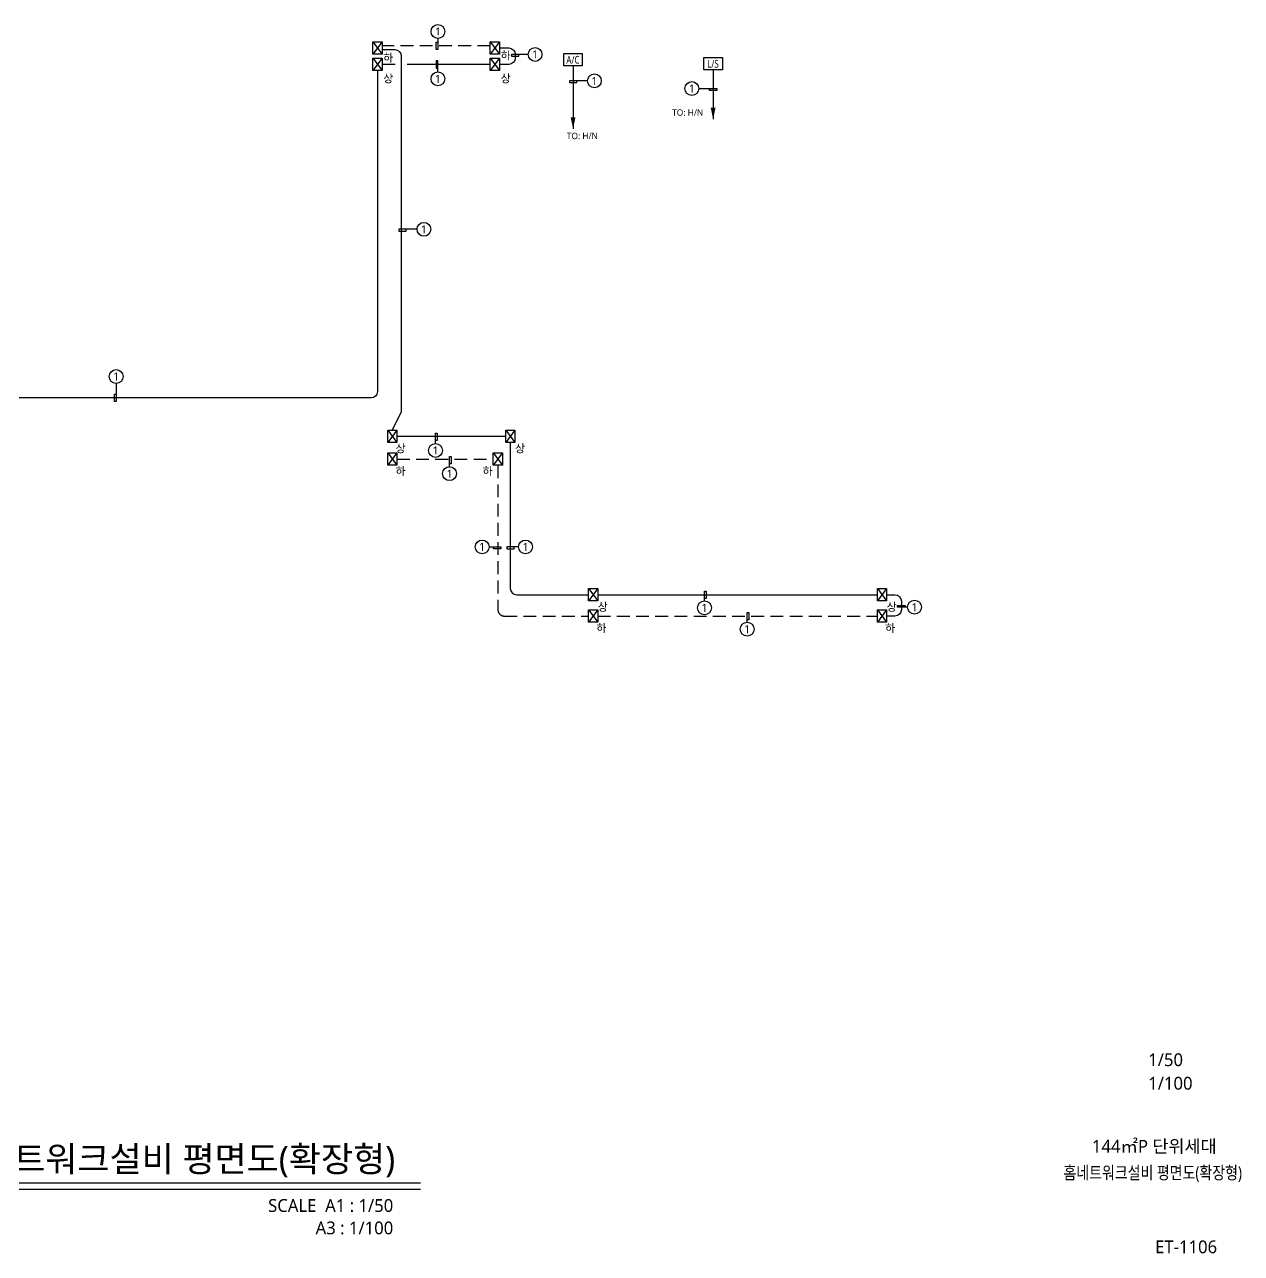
# Model space of a CAD drawing. Header units: millimetres. Extents: x 8480 to 294185, y -114350 to -87474.
# Drawn here: x 233170 to 252185, y -113622 to -94431 of the extents above; entities that cross this region are included whole.
import ezdxf
from ezdxf.enums import TextEntityAlignment as Align

# ---------------------------------------------------------------- set-up
doc = ezdxf.new("R2010")
doc.units = ezdxf.units.MM
doc.header["$LTSCALE"] = 50
doc.linetypes.add('H', pattern=[6, 4, -2])
for name, color, linetype in [('e-wire', 4, 'Continuous'), ('e-wire3s', 4, 'H'), ('R', 6, 'Continuous'), ('SYM', 3, 'Continuous'), ('TEX', 3, 'Continuous'), ('TEXT', 2, 'Continuous'), ('title', 2, 'Continuous'), ('지시선', 1, 'Continuous'), ('천정', 4, 'Continuous')]:
    doc.layers.add(name, color=color, linetype=linetype)
doc.styles.add('mg', font='malgun.ttf')

# ---------------------------------------------------------------- blocks, each defined once
blk = doc.blocks.new('하향식 피난구 자석감지기')
at = {"layer": 'SYM', "color": 2, "elevation": -6.750741089366483e-07}
blk.add_lwpolyline([(-331372.3284605891, 105245.3959296115), (-331083.7189115224, 105245.3959296115), (-331083.7189115224, 105054.6040703885), (-331372.3284605891, 105054.6040703885)], close=True, dxfattribs=at)
at = {"layer": 'SYM', "color": 1, "style": 'mg', "width": 0.8}
blk.add_text('L/S', height=120.1607643991567, dxfattribs=at).set_placement((-331230, 105150), align=Align.MIDDLE_CENTER)
blk = doc.blocks.new('50AR')
at = {"layer": '천정', "linetype": 'Continuous'}
blk.add_lwpolyline([(0, 0, 75, 0, 0), (180.2009621336838, 0, 0, 0, 0)], format="xyseb", dxfattribs=at)
blk = doc.blocks.new('A$C5b1b9f38')
at = {"layer": '천정', "linetype": 'Continuous', "xscale": -1}
blk.add_blockref('50AR', (180.2009621337056, 0), dxfattribs=at)
blk = doc.blocks.new('A$C49EC5F35')
at = {"layer": 'SYM', "color": 1, "elevation": 2.135219351799583e-09}
blk.add_lwpolyline([(144.0001487655099, 192.0000549711258), (0.0001487655099481344, 192.0000549711258), (0.0001487655099481344, 5.497112579178065e-05), (144.0001487655099, 5.497112579178065e-05)], close=True, dxfattribs=at)
at = {"layer": 'SYM', "color": 1}
for points in [[(0.0001487655099481344, 192.0000549711258), (144.0001487655099, 5.497112579178065e-05)], [(144.0001487655099, 192.0000549711258), (0.0001487655099481344, 5.497112579178065e-05)]]:
    blk.add_lwpolyline(points, dxfattribs=at)
blk = doc.blocks.new('A$Cccbf2acf')
at = {"layer": 'SYM', "color": 4, "ltscale": 3}
blk.add_blockref('A$C49EC5F35', (-144.0001487655099, -192.0000549711258), dxfattribs=at)
blk = doc.blocks.new('에어컨 실외기')
at = {"layer": 'SYM', "color": 2, "elevation": -6.750741089366483e-07}
blk.add_lwpolyline([(-332052.3284605891, 105245.3959296115), (-331763.7189115224, 105245.3959296115), (-331763.7189115224, 105054.6040703885), (-332052.3284605891, 105054.6040703885)], close=True, dxfattribs=at)
at = {"layer": 'SYM', "color": 1, "style": 'mg', "width": 0.8}
blk.add_text('A/C', height=120.1607643991567, dxfattribs=at).set_placement((-331910, 105150), align=Align.MIDDLE_CENTER)

msp = doc.modelspace()

# ---------------------------------------------------------------- linework, layer by layer
at = {"layer": 'e-wire'}
for p, q in [((238961.6149414876, -95053.74965472764, 2.135219351799583e-09), (238756.2064021766, -95053.74965472819, 2.135219351799583e-09)), ((240447.2064021803, -95053.74965472342, 2.135219351799583e-09), (239147.9576341291, -95053.74965472711, 2.135219351799583e-09)), ((243929.8529367179, -95138.16381175173), (243929.8529367179, -95909.01068088475)), ((238988.7064018115, -100860.7496547348, 2.135219351799583e-09), (240688.7064018114, -100860.7496547231, 2.135219351799583e-09)), ((242126.2064018277, -103335.7496547348, 2.135219351799583e-09), (246496.2064018277, -103335.7496547348, 2.135219351799583e-09))]:
    msp.add_line(p, q, dxfattribs=at)
at = {"layer": 'e-wire', "elevation": 2.135219351799583e-09}
for points in [[(240591.2064021803, -94795.36322544175), (240736.9350131927, -94795.36322544175, -0.4142135623730951), (240836.9350131927, -94895.36322544175), (240836.9350131927, -94953.74965472342, -0.414213562373095), (240736.9350131927, -95053.74965472342), (240591.2064021803, -95053.74965472342)], [(240760.7064018114, -100956.7496547231), (240760.7064018114, -103235.7496547348, 0.414213562373095), (240860.7064018114, -103335.7496547348), (241982.2064018277, -103335.7496547348)]]:
    msp.add_lwpolyline(points, format="xyb", dxfattribs=at)
at = {"layer": 'e-wire'}
for points in [[(238916.7064018115, -100764.7496547348), (239057.9879093438, -100477.0363886303, 0.06480744543775321), (239061.3198660854, -100451.4377673276), (239061.3198660854, -94925.70563130587, 0.414213562373095), (238961.3198660854, -94825.70563130587), (238756.2064021766, -94825.70563130587)], [(238684.2064021766, -95149.74965472819), (238684.2064021766, -100161.5414040328, -0.4142135623730951), (238584.2064021766, -100261.5414040328), (227535.6367315389, -100261.5414040328, 0.4142135623730951), (227435.6367315389, -100361.5414040328), (227435.6367315389, -101088.2627811626, -0.414213562373095), (227335.6367315389, -101188.2627811626), (227191.2064017699, -101188.2627811626)], [(246640.2064018277, -103335.7496547232), (246771.3689233861, -103335.7496547232, -0.4142135623730951), (246871.3689233861, -103435.7496547232), (246871.3689233861, -103568.5921436632, -0.414213562373095), (246771.3689233861, -103668.5921436632), (246640.2064018277, -103668.5921436632)]]:
    msp.add_lwpolyline(points, format="xyb", dxfattribs=at)
msp.add_lwpolyline([(241741.2064018275, -95075.50153920459), (241741.2064018275, -96058.46444880043)], dxfattribs=at)
at = {"layer": 'e-wire3s'}
for p, q in [((240447.2064021803, -94763.75328440827, 2.135219351799583e-09), (238756.2064021766, -94763.75328441305, 2.135219351799583e-09)), ((238988.7064018115, -101217.4298102812, 2.135219351799583e-09), (240495.1155980937, -101217.4298102708, 2.135219351799583e-09)), ((242126.2064018277, -103668.5921436748, 2.135219351799583e-09), (246496.2064018277, -103668.5921436748, 2.135219351799583e-09))]:
    msp.add_line(p, q, dxfattribs=at)
at = {"layer": 'e-wire3s', "elevation": 2.135219351799583e-09}
msp.add_lwpolyline([(240567.1155980937, -101313.4298102695), (240567.1155980937, -103568.5921436748, 0.414213562373095), (240667.1155980937, -103668.5921436748), (241982.2064018277, -103668.5921436748)], format="xyb", dxfattribs=at)
at = {"layer": 'R', "color": 3}
msp.add_line((226437.2606219031, -112520.2396528752), (239357.8212397337, -112520.2396529646), dxfattribs=at)
at = {"layer": 'R'}
msp.add_line((226437.2606219031, -112620.2396528752), (239357.8212397337, -112620.2396529646), dxfattribs=at)
at = {"layer": '지시선'}
for points, elevation in [([(239629.4453653237, -94646.70188037059), (239629.4453653237, -94822.05742111927), (239601.7064021784, -94822.05742111927), (239601.7064021784, -94705.44914770205), (239629.4453653237, -94705.44914770205)], 2.135219351799583e-09), ([(239629.4453653237, -95170.80105876588), (239629.4453653237, -94995.4455180172), (239601.7064021784, -94995.4455180172), (239601.7064021784, -95112.05379143442), (239629.4453653237, -95112.05379143442)], 2.135219351799583e-09), ([(241039.0702572612, -94896.81747693729), (240778.6308764841, -94896.81747693729), (240778.6308764841, -94924.55644008258), (240895.2391499013, -94924.55644008258), (240895.2391499013, -94896.81747693729)], 2.135219351799583e-09), ([(239590.8829617104, -100973.4277762033), (239590.8829617104, -100812.0387253132), (239618.6219248557, -100812.0387253132), (239618.6219248557, -100928.6469987304), (239590.8829617104, -100928.6469987304)], 2.135219351799583e-09), ([(239810.9674386661, -101336.1685976106), (239810.9674386661, -101174.7795467205), (239838.7064018114, -101174.7795467205), (239838.7064018114, -101291.3878201377), (239810.9674386661, -101291.3878201377)], 2.135219351799583e-09), ([(240428.4199416051, -102588.5106915836), (240614.0337096853, -102588.5106915836), (240614.0337096853, -102616.2496547289), (240497.4254362681, -102616.2496547289), (240497.4254362681, -102588.5106915836)], 2.135219334675753e-09), ([(240889.8556235963, -102588.5106915836), (240704.2418555161, -102588.5106915836), (240704.2418555161, -102616.2496547289), (240820.8501289333, -102616.2496547289), (240820.8501289333, -102588.5106915836)], 2.135219334675753e-09), ([(243794.3356671985, -103432.219206467), (243794.3356671985, -103277.4455180262), (243822.0746303438, -103277.4455180262), (243822.0746303438, -103394.0537914434), (243794.3356671985, -103394.0537914434)], 2.135219351799583e-09), ([(244462.2765116714, -103765.061695407), (244462.2765116714, -103610.2880069662), (244490.0154748167, -103610.2880069662), (244490.0154748167, -103726.8962803834), (244462.2765116714, -103726.8962803834)], 2.135219351799583e-09)]:
    msp.add_lwpolyline(points, dxfattribs=dict(at, elevation=elevation))
for points in [[(241966.7165179354, -95309.94417087325), (241682.9022651188, -95309.94417087325), (241682.9022651188, -95337.68313401855), (241799.5105385361, -95337.68313401855), (241799.5105385361, -95309.94417087325)], [(243704.3428206099, -95430.10697928265), (243988.1570734265, -95430.10697928265), (243988.1570734265, -95457.84594242794), (243871.5488000093, -95457.84594242794), (243871.5488000093, -95430.10697928265)], [(239302.6969622386, -97627.90656623276), (239018.882709422, -97627.90656623276), (239018.882709422, -97655.64552937806), (239135.4909828392, -97655.64552937806), (239135.4909828392, -97627.90656623276)], [(234601.4453651184, -100036.0312879248), (234601.4453651184, -100319.8455407414), (234573.7064019731, -100319.8455407414), (234573.7064019731, -100203.2372673242), (234601.4453651184, -100203.2372673242)], [(246967.8384751183, -103529.9098623385), (246813.0647866775, -103529.9098623385), (246813.0647866775, -103502.1708991932), (246929.6730600947, -103502.1708991932), (246929.6730600947, -103529.9098623385)]]:
    msp.add_lwpolyline(points, dxfattribs=at)
for centre in [(239629.4453653237, -94538.70188037059, 2.135219351799583e-09), (241147.0702572611, -94896.81747693729, 2.135219351799583e-09), (239629.4453653237, -95278.80105876588, 2.135219351799583e-09), (242074.7165179354, -95309.94417087325), (243596.3428206099, -95430.10697928265), (239410.6969622386, -97627.90656623276), (234601.4453651184, -99928.0312879248), (239590.8829617104, -101081.4277762033, 2.135219351799583e-09), (239810.9674386661, -101444.1685976106, 2.135219351799583e-09), (240320.4199416051, -102588.5106915836, 2.135219334675753e-09), (240997.8556235963, -102588.5106915836, 2.135219334675753e-09), (243794.3356671985, -103540.219206467, 2.135219351799583e-09), (247075.8384751183, -103529.9098623385), (244462.2765116714, -103873.061695407, 2.135219351799583e-09)]:
    msp.add_circle(centre, 108, dxfattribs=at)

# ---------------------------------------------------------------- block references
at = {"layer": 'SYM', "color": 4, "xscale": -1}
for p in [(238612.2064021766, -94699.36322544652), (240447.2064021803, -94699.36322544175), (238612.2064021766, -94957.74965472819), (240447.2064021803, -94957.74965472342), (238844.7064018115, -100764.7496547348), (240688.7064018114, -100764.7496547231), (238844.7064018115, -101121.4298102812), (240495.1155980937, -101121.4298102695), (241982.2064018277, -103239.7496547348), (246496.2064018277, -103239.7496547232), (241982.2064018277, -103572.5921436748), (246496.2064018277, -103572.5921436632)]:
    msp.add_blockref('A$Cccbf2acf', p, dxfattribs=at)
at = {"layer": 'SYM', "color": 4}
for name, p in [('에어컨 실외기', (573649.2300878831, -200130.1056095931, 6.750741089366483e-07)), ('하향식 피난구 자석감지기', (575157.8766227736, -200192.7678821402, 6.750741089366483e-07))]:
    msp.add_blockref(name, p, dxfattribs=at)
at = {"layer": '천정', "linetype": 'H', "rotation": 89.99999999999997}
msp.add_blockref('A$C5b1b9f38', (243929.8529367179, -95909.01068088478), dxfattribs=at)
at = {"layer": '천정', "linetype": 'H', "xscale": -1, "rotation": 270}
msp.add_blockref('A$C5b1b9f38', (241741.2064018275, -96058.46444880046), dxfattribs=at)

# ---------------------------------------------------------------- texts
at = {"layer": 'TEX', "style": 'mg'}
for s, p in [('1', (239629.4453653237, -94538.70188037053, 2.135219351799583e-09)), ('하', (238853.4416289856, -94947.90684065086, 2.135219351799583e-09)), ('하', (240688.4416289893, -94912.15406770117, 2.135219351799583e-09)), ('1', (241147.0702572611, -94896.81747693734, 2.135219351799583e-09)), ('상', (238853.4416289856, -95268.83422325234, 2.135219351799583e-09)), ('1', (239629.4453653237, -95278.80105876594, 2.135219351799583e-09)), ('상', (240688.4416289893, -95268.83422324757, 2.135219351799583e-09)), ('1', (242074.7165179354, -95309.94417087319)), ('1', (243596.3428206099, -95430.10697928259)), ('1', (239410.6969622386, -97627.9065662327)), ('1', (234601.4453651184, -99928.03128792474)), ('상', (239046.3655717047, -101046.7440209838, 2.135219351799583e-09)), ('1', (239590.8829617104, -101081.4277762033, 2.135219351799583e-09)), ('상', (240911.9676928036, -101046.7440209838, 2.135219351799583e-09)), ('하', (239046.3655717047, -101403.4241765302, 2.135219351799583e-09)), ('하', (240406.4492517095, -101403.4241765302, 2.135219351799583e-09)), ('1', (239810.9674386661, -101444.1685976106, 2.135219351799583e-09)), ('1', (240320.4199416051, -102588.5106915836, 2.135219334675753e-09)), ('1', (240997.8556235963, -102588.5106915836, 2.135219334675753e-09)), ('상', (242205.4676928198, -103521.7440209955, 2.135219351799583e-09)), ('1', (243794.3356671985, -103540.219206467, 2.135219351799583e-09)), ('상', (246719.4676928198, -103521.7440209839, 2.135219351799583e-09)), ('1', (247075.8384751183, -103529.9098623384)), ('하', (242183.8655717209, -103854.5865099238, 2.135219351799583e-09)), ('1', (244462.2765116714, -103873.0616954069, 2.135219351799583e-09)), ('하', (246697.8655717209, -103854.5865099121, 2.135219351799583e-09))]:
    msp.add_text(s, height=125, dxfattribs=at).set_placement(p, align=Align.MIDDLE)
at = {"layer": 'TEXT', "linetype": 'Continuous', "style": 'mg'}
for p in [(243532.8175855452, -95805.3568712952), (241886.8187377948, -96170.51103534398)]:
    msp.add_text('TO: H/N', height=100, dxfattribs=at).set_placement(p, align=Align.MIDDLE)
at = {"layer": 'TEXT', "color": 2, "style": 'mg'}
msp.add_text('144㎡P 단위세대 홈네트워크설비 평면도(확장형)', height=400, dxfattribs=at).set_placement((238961.6545742195, -112346.3036712737), align=Align.RIGHT)
for s, p in [('SCALE  A1 : 1/50', (238931.4774729044, -112873.847180628)), ('A3 : 1/100', (238931.4774729044, -113223.847180628))]:
    msp.add_text(s, height=200, dxfattribs=at).set_placement(p, align=Align.MIDDLE_RIGHT)
at = {"layer": 'title', "color": 2, "style": 'mg'}
for s, p in [('1/50', (250728.6000151102, -110597.1089837116)), ('1/100', (250728.6000151102, -110964.2690235204))]:
    msp.add_text(s, height=200.000000000001, dxfattribs=at).set_placement(p, align=Align.MIDDLE_LEFT)
msp.add_text('144㎡P 단위세대 ', height=200.000000000001, dxfattribs=at).set_placement((250857.0698694469, -111948.578431451), align=Align.MIDDLE_CENTER)
at = {"layer": 'title', "color": 2, "style": 'mg', "width": 0.8}
msp.add_text('홈네트워크설비 평면도(확장형)', height=200.000000000001, dxfattribs=at).set_placement((250798.9021285659, -112361.6527711825), align=Align.MIDDLE_CENTER)
at = {"layer": 'title', "style": 'mg'}
msp.add_text('ET-1106', height=200, dxfattribs=at).set_placement((251320.5363291489, -113519.354305431), align=Align.MIDDLE_CENTER)

doc.saveas('drawing.dxf')
